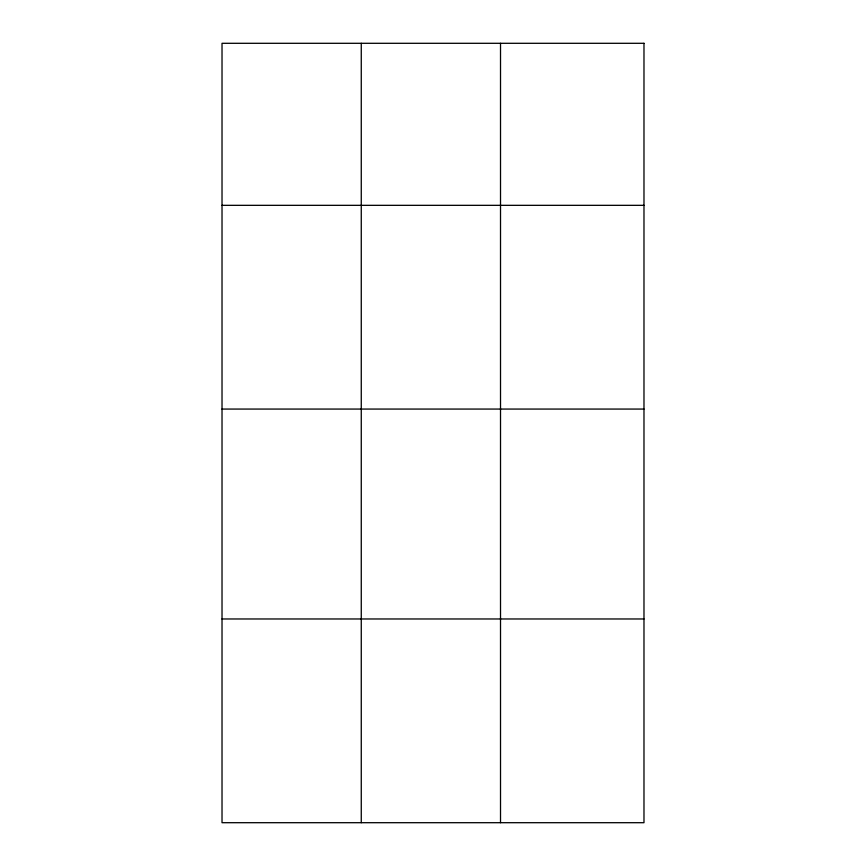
<?xml version="1.0" encoding="UTF-8"?>
<svg xmlns="http://www.w3.org/2000/svg" width="866" height="866" viewBox="0 0 866 866"><rect width="100%" height="100%" fill="white"/><g stroke="black" fill="none" stroke-linecap="round" stroke-linejoin="round"><path stroke-width="1.3" d="M222.021 205.329L643.979 205.329M222.021 409.066L643.979 409.066M222.021 618.973L643.979 618.973M500.516 43.3L500.516 822.7M361.263 43.3L361.263 822.7M643.979 43.3L222.021 43.3L222.021 822.7L643.979 822.7L643.979 43.3"/></g></svg>
